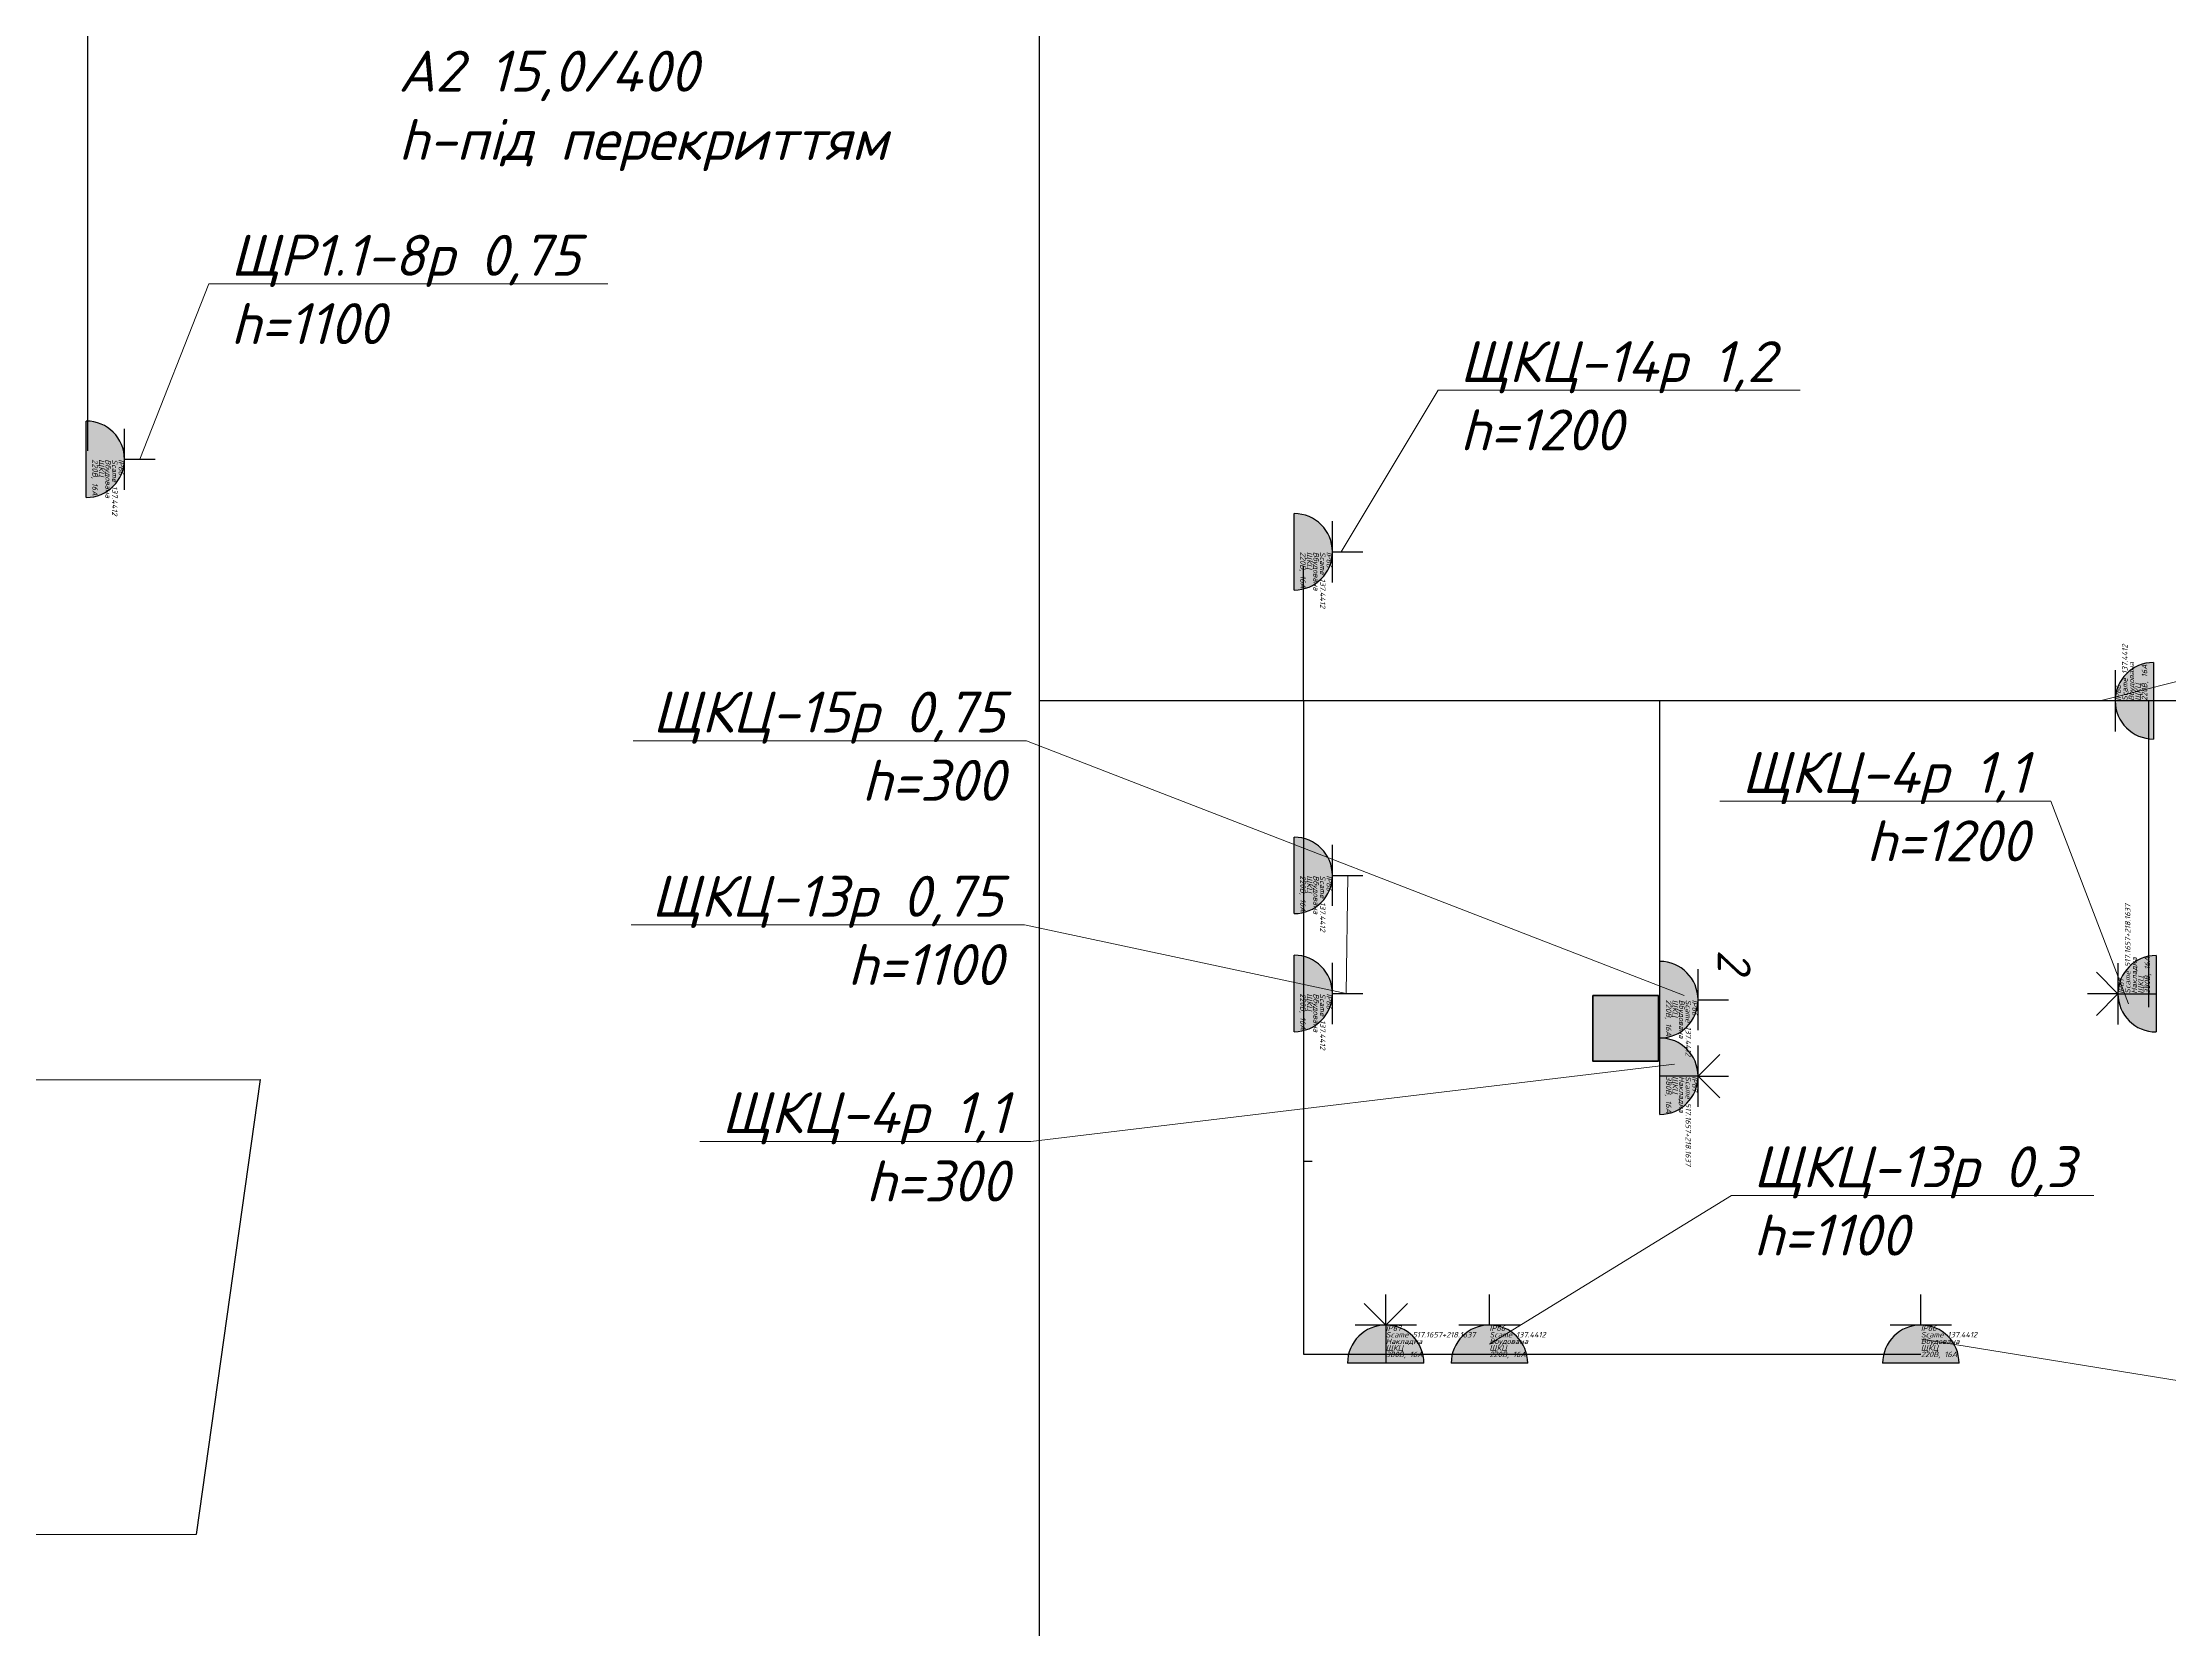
# Model space of a CAD drawing. Header units: millimetres. Extents: x -164867 to 807677, y -316775 to 513985.
# Drawn here: x -34083 to -24346, y 252962 to 260223 of the extents above; entities that cross this region are included whole.
import ezdxf
from ezdxf import colors
from ezdxf.entities.mleader import LeaderData, LeaderLine
from ezdxf.enums import TextEntityAlignment as Align
from ezdxf.math import Vec2, Vec3

# ---------------------------------------------------------------- set-up
doc = ezdxf.new("R2010")
doc.units = ezdxf.units.MM
doc.layers.add('E_Hidden atributes', color=2, linetype='Continuous', plot=False)
for name, color, linetype, lineweight in [('E_В лотку', 5, 'Kabl_in_Lotok', 30), ('E_Обладнання', 84, 'Continuous', 35), ('E_Позначення', 7, 'Continuous', 15), ('E_Розп. мережі', 5, 'Continuous', 30)]:
    doc.layers.add(name, color=color, linetype=linetype, lineweight=lineweight)
doc.layers.add('E_Зміни', color=7, linetype='Continuous')
doc.styles.add('GOST 2.304', font='isocpeui.ttf')
doc.styles.add('orientation to layout', font='isocpeui.ttf')
doc.styles.add('ГОСТ 2.304', font='isocpeui.ttf')
doc.linetypes.add('Kabl_in_Lotok', pattern='A,10,[130,ltypeshp.shx,S=1,R=0,X=0,Y=0],1,[130,ltypeshp.shx,S=1,R=90,X=0,Y=-1],1,[130,ltypeshp.shx,S=1,R=0,X=0,Y=0],10', length=22)

# ---------------------------------------------------------------- blocks, each defined once
blk = doc.blocks.new('_None')
blk = doc.blocks.new('*U507')
h = blk.add_hatch(color=0)
h.dxf.hatch_style = 1
h.paths.add_polyline_path([(175, 100, 1), (-175, 100)])
at = {"color": 0, "linetype": 'Continuous', "lineweight": 30}
for p, q in [((0, 275), (0, 415)), ((0, 275), (0, 415)), ((0, 275), (0, 415)), ((140, 275), (-140, 275)), ((175, 100), (-175, 100))]:
    blk.add_line(p, q, dxfattribs=at)
blk.add_arc((0, 100), 175, 0, 180, dxfattribs=at)
at = {"color": 0, "style": 'orientation to layout'}
blk.add_attdef('AMOUNT', text='', height=150, dxfattribs=at).set_placement((147.2, 422.2), align=Align.MIDDLE_CENTER)
at = {"layer": 'E_Hidden atributes', "style": 'GOST 2.304'}
for tag, p in [('IP', (0, 248.2)), ('INSTALATION', (0, 188.2)), ('VENDOR', (0, 218.2)), ('LOCATION', (0, 158.2)), ('COLOR', (0, 100)), ('VOLTAGE_CURRENT', (0, 128.2))]:
    blk.add_attdef(tag, p, '', height=25, dxfattribs=at)
blk = doc.blocks.new('*U508')
h = blk.add_hatch(color=0)
h.dxf.hatch_style = 1
h.paths.add_polyline_path([(175, 100, 1), (-175, 100)])
at = {"color": 0, "linetype": 'Continuous', "lineweight": 30}
for p, q in [((0, 275), (0, 415)), ((0, 275), (0, 415)), ((0, 275), (0, 415)), ((140, 275), (-140, 275)), ((0, 275), (0, 100)), ((175, 100), (-175, 100))]:
    blk.add_line(p, q, dxfattribs=at)
at = {"color": 0, "lineweight": 30}
for q in [(-99, 374), (99, 374)]:
    blk.add_line((0, 275), q, dxfattribs=at)
at = {"color": 0, "linetype": 'Continuous', "lineweight": 30}
blk.add_arc((0, 100), 175, 0, 180, dxfattribs=at)
at = {"color": 0, "style": 'orientation to layout'}
blk.add_attdef('AMOUNT', text='', height=150, dxfattribs=at).set_placement((147.2, 422.2), align=Align.MIDDLE_CENTER)
at = {"layer": 'E_Hidden atributes', "style": 'GOST 2.304'}
for tag, p in [('IP', (0, 248.2)), ('INSTALATION', (0, 188.2)), ('VENDOR', (0, 218.2)), ('LOCATION', (0, 158.2)), ('COLOR', (0, 100)), ('VOLTAGE_CURRENT', (0, 128.2))]:
    blk.add_attdef(tag, p, '', height=25, dxfattribs=at)
blk = doc.blocks.new('ДКС колона')
at = {"layer": 'E_Обладнання', "ltscale": 30}
h = blk.add_hatch(color=6, dxfattribs=at)
h.dxf.hatch_style = 1
h.paths.add_polyline_path([(150, 150), (-150, 150), (-150, -150), (150, -150)])
at = {"layer": 'E_Обладнання', "color": 6, "ltscale": 30}
blk.add_lwpolyline([(-150, 150), (150, 150), (150, -150), (-150, -150)], close=True, dxfattribs=at)

msp = doc.modelspace()

# ---------------------------------------------------------------- linework, layer by layer
at = {"layer": 'E_В лотку', "ltscale": 100}
for points in [[(-29518.38, 252626.73), (-29518.38, 264926.17), (-24208.26, 264926.17), (-24208.26, 263726.17), (-20249.69, 263726.17), (-20249.69, 266968.35)], [(-28310.4, 257211.21), (-29518.38, 257211.21)]]:
    msp.add_lwpolyline(points, dxfattribs=at)
at = {"layer": 'E_Зміни', "color": 1}
msp.add_lwpolyline([(-39915.39, 255469.15), (-33086.22, 255478.5), (-33379.11, 253396.1), (-40208.28, 253386.75)], close=True, dxfattribs=at)
at = {"layer": 'E_Розп. мережі', "ltscale": 100}
msp.add_lwpolyline([(-33875.55, 258355.46), (-33875.55, 260733.54)], dxfattribs=at)
at = {"layer": 'E_Розп. мережі'}
for points in [[(-27085.4, 248193.07), (-22285.4, 248193.07), (-20210.4, 248193.07), (-20210.4, 253693.07), (-21197.2, 253693.07), (-21197.2, 255869.19), (-20210.4, 255869.19), (-20210.4, 260143.07), (-24240.4, 260143.07), (-24240.4, 257211.21), (-28310.4, 257211.21), (-28310.4, 254221.21), (-25483.96, 254221.21)], [(-28310.4, 257211.21), (-28310.4, 257827.54)], [(-26678.94, 255539.11), (-26678.94, 257211.21)], [(-24440.17, 255809.63), (-24440.17, 257211.21)], [(-28270.28, 255102.48), (-28310.4, 255102.48)]]:
    msp.add_lwpolyline(points, dxfattribs=at)

# ---------------------------------------------------------------- block references
at = {"layer": 'E_Обладнання'}
for name, p, rotation, values in [('*U507', (-33982.62, 258316.39), 270, {'INSTALATION': 'Вбудована', 'IP': 'IP66', 'VENDOR': 'Scame 137.4412', 'LOCATION': 'ЩКЦ', 'VOLTAGE_CURRENT': '220В, 16А'}), ('*U507', (-28452.74, 257892.93), 270, {'INSTALATION': 'Вбудована', 'IP': 'IP66', 'VENDOR': 'Scame 137.4412', 'LOCATION': 'ЩКЦ', 'VOLTAGE_CURRENT': '220В, 16А'}), ('*U507', (-24319.38, 257211.21), 89.99999999999999, {'INSTALATION': 'Вбудована', 'IP': 'IP66', 'VENDOR': 'Scame 137.4412', 'LOCATION': 'ЩКЦ', 'VOLTAGE_CURRENT': '220В, 16А'}), ('*U507', (-28452.74, 256412.15), 270, {'INSTALATION': 'Вбудована', 'IP': 'IP66', 'VENDOR': 'Scame 137.4412', 'LOCATION': 'ЩКЦ', 'VOLTAGE_CURRENT': '220В, 16А'}), ('*U508', (-24306.52, 255870.56), 89.99999999999999, {'INSTALATION': 'Накладна', 'IP': 'IP67', 'VENDOR': 'Scame 517.1657+218.1637', 'LOCATION': 'ЩКЦ', 'VOLTAGE_CURRENT': '380В, 16А'}), ('*U507', (-28452.74, 255871.99), 270, {'INSTALATION': 'Вбудована', 'IP': 'IP66', 'VENDOR': 'Scame 137.4412', 'LOCATION': 'ЩКЦ', 'VOLTAGE_CURRENT': '220В, 16А'}), ('*U508', (-26778.94, 255493.31), 270, {'INSTALATION': 'Накладна', 'IP': 'IP67', 'VENDOR': 'Scame 517.1657+218.1637', 'LOCATION': 'ЩКЦ', 'VOLTAGE_CURRENT': '380В, 16А'})]:
    msp.add_blockref(name, p, dxfattribs=dict(at, rotation=rotation)).add_auto_attribs(values)
ref = msp.add_blockref('*U507', (-26778.94, 255843.31), dxfattribs=dict(at, rotation=270))
ref.add_attrib('AMOUNT', '2', dxfattribs={"layer": '0', "color": 0, "height": 150, "rotation": 270, "style": 'orientation to layout'}).set_placement((-26338.39, 256021.03), align=Align.MIDDLE_CENTER)
ref.add_attrib('INSTALATION', 'Вбудована', (-26590.75, 255843.31), dxfattribs={"layer": 'E_Hidden atributes', "height": 25, "rotation": 270, "style": 'GOST 2.304'})
ref.add_attrib('IP', 'IP66', (-26530.75, 255843.31), dxfattribs={"layer": 'E_Hidden atributes', "height": 25, "rotation": 270, "style": 'GOST 2.304'})
ref.add_attrib('VENDOR', 'Scame 137.4412', (-26560.75, 255843.31), dxfattribs={"layer": 'E_Hidden atributes', "height": 25, "rotation": 270, "style": 'GOST 2.304'})
ref.add_attrib('LOCATION', 'ЩКЦ', (-26620.75, 255843.31), dxfattribs={"layer": 'E_Hidden atributes', "height": 25, "rotation": 270, "style": 'GOST 2.304'})
ref.add_attrib('VOLTAGE_CURRENT', '220В, 16А', (-26650.75, 255843.31), dxfattribs={"layer": 'E_Hidden atributes', "height": 25, "rotation": 270, "style": 'GOST 2.304'})
at = {"layer": 'E_Обладнання', "color": 6}
msp.add_blockref('ДКС колона', (-26835.6, 255712.11), dxfattribs=at)
at = {"layer": 'E_Обладнання'}
for name, p, values in [('*U508', (-27933.5, 254079.53), {'INSTALATION': 'Накладна', 'IP': 'IP67', 'VENDOR': 'Scame 517.1657+218.1637', 'LOCATION': 'ЩКЦ', 'VOLTAGE_CURRENT': '380В, 16А'}), ('*U507', (-27458.85, 254079.62), {'INSTALATION': 'Вбудована', 'IP': 'IP66', 'VENDOR': 'Scame 137.4412', 'LOCATION': 'ЩКЦ', 'VOLTAGE_CURRENT': '220В, 16А'}), ('*U507', (-25483.96, 254079.62), {'INSTALATION': 'Вбудована', 'IP': 'IP66', 'VENDOR': 'Scame 137.4412', 'LOCATION': 'ЩКЦ', 'VOLTAGE_CURRENT': '220В, 16А'})]:
    msp.add_blockref(name, p, dxfattribs=at).add_auto_attribs(values)

# ---------------------------------------------------------------- next in the draw order: leaders
at = {"layer": 'E_Позначення'}
ml = msp.add_multileader_mtext('Standard', dxfattribs=at)
ml.set_content('ЩР1.1-8р 0,75\\Ph=1100', color=256, style='ГОСТ 2.304')
ml.set_leader_properties(color=256, linetype='ByLayer', lineweight=-1)
ml.set_arrow_properties(name='NONE')
ml.build(insert=Vec2(0, 0))
ml.multileader.update_dxf_attribs({"has_dogleg": 0, "text_left_attachment_type": 6, "text_right_attachment_type": 6, "text_top_attachment_type": 10, "dogleg_length": 0, "arrow_head_size": 1})
ctx = ml.context
ctx.base_point, ctx.char_height, ctx.arrow_head_size, ctx.landing_gap_size, ctx.plane_origin = Vec3(-33321.69, 259118.54), 187.5, 1, 100, Vec3(-32429.29, 250048.59)
ctx.left_attachment, ctx.right_attachment = 6, 6
notes = []
notes.append((ctx, [(0, (1, 1, 0), (-33321.69, 259118.54), (1, 0), 0, [(0, [(-33637.62, 258316.39)], 0, [])])]))
ctx.mtext.insert, ctx.mtext.flow_direction = Vec3(-33221.69, 259343.54), 5
ctx.mtext.has_bg_fill, ctx.mtext.bg_color, ctx.mtext.bg_scale_factor, ctx.mtext.bg_transparency, ctx.mtext.use_window_bg_color = 1, -1027028792, 1.5, 0, 1
ml = msp.add_multileader_mtext('Standard', dxfattribs=at)
ml.set_content('ЩКЦ-14р 1,2\\Ph=1200', color=256, style='ГОСТ 2.304')
ml.set_leader_properties(color=256, linetype='ByLayer', lineweight=-1)
ml.set_arrow_properties(name='NONE')
ml.build(insert=Vec2(0, 0))
ml.multileader.update_dxf_attribs({"has_dogleg": 0, "text_left_attachment_type": 6, "text_right_attachment_type": 6, "text_top_attachment_type": 10, "dogleg_length": 0, "arrow_head_size": 1})
ctx = ml.context
ctx.base_point, ctx.char_height, ctx.arrow_head_size, ctx.landing_gap_size, ctx.plane_origin = Vec3(-27693.82, 258632), 187.5, 1, 100, Vec3(-28104.39, 252694.01)
ctx.left_attachment, ctx.right_attachment = 6, 6
notes.append((ctx, [(0, (1, 1, 0), (-27693.82, 258632), (1, 0), 0, [(2, [(-28137.2, 257892.93)], 0, [])])]))
ctx.mtext.insert, ctx.mtext.flow_direction = Vec3(-27593.82, 258857), 5
ctx.mtext.has_bg_fill, ctx.mtext.bg_color, ctx.mtext.bg_scale_factor, ctx.mtext.bg_transparency, ctx.mtext.use_window_bg_color = 1, -1027028792, 1.5, 0, 1
ml = msp.add_multileader_mtext('Standard', dxfattribs=at)
ml.set_content('ЩКЦ-14р 0,02\\Ph=2950', color=256, style='ГОСТ 2.304')
ml.set_leader_properties(color=256, linetype='ByLayer', lineweight=-1)
ml.set_arrow_properties(name='NONE')
ml.build(insert=Vec2(0, 0))
ml.multileader.update_dxf_attribs({"has_dogleg": 0, "text_left_attachment_type": 6, "text_right_attachment_type": 6, "text_top_attachment_type": 10, "dogleg_length": 0, "arrow_head_size": 1})
ctx = ml.context
ctx.base_point, ctx.char_height, ctx.arrow_head_size, ctx.landing_gap_size, ctx.plane_origin = Vec3(-23712.37, 257449.96), 187.5, 1, 100, Vec3(-24495.42, 252557.48)
ctx.left_attachment, ctx.right_attachment = 6, 6
notes.append((ctx, [(0, (1, 1, 0), (-23712.37, 257449.96), (1, 0), 0, [(0, [(-24664.38, 257211.21)], 0, [])])]))
ctx.mtext.insert, ctx.mtext.flow_direction = Vec3(-23612.37, 257674.96), 5
ctx.mtext.has_bg_fill, ctx.mtext.bg_color, ctx.mtext.bg_scale_factor, ctx.mtext.bg_transparency, ctx.mtext.use_window_bg_color = 1, -1027028792, 1.5, 0, 1
ml = msp.add_multileader_mtext('Standard', dxfattribs=at)
ml.set_content('ЩКЦ-13р 0,75\\Ph=1100', color=256, style='ГОСТ 2.304')
ml.set_leader_properties(color=256, linetype='ByLayer', lineweight=-1)
ml.set_arrow_properties(name='NONE')
ml.build(insert=Vec2(0, 0))
ml.multileader.update_dxf_attribs({"has_dogleg": 0, "text_left_attachment_type": 6, "text_right_attachment_type": 6, "text_top_attachment_type": 10, "dogleg_length": 0, "arrow_head_size": 1})
ctx = ml.context
ctx.base_point, ctx.char_height, ctx.arrow_head_size, ctx.landing_gap_size, ctx.plane_origin = Vec3(-31451.26, 256185.48), 187.5, 1, 100, Vec3(-33010.69, 252187.49)
ctx.left_attachment, ctx.right_attachment, ctx.text_align_type = 6, 6, 2
notes.append((ctx, [(1, (1, 1, 0), (-29586.91, 256185.48), (-1, 0), 0, [(2, [(-28107.74, 256412.15), (-28114.18, 255871.99)], 0, [])])]))
ctx.mtext.insert, ctx.mtext.alignment, ctx.mtext.flow_direction = Vec3(-29686.91, 256410.48), 3, 5
ctx.mtext.has_bg_fill, ctx.mtext.bg_color, ctx.mtext.bg_scale_factor, ctx.mtext.bg_transparency, ctx.mtext.use_window_bg_color = 1, -1027028792, 1.5, 0, 1
ml = msp.add_multileader_mtext('Standard', dxfattribs=at)
ml.set_content('ЩКЦ-13р 0,3\\Ph=1100', color=256, style='ГОСТ 2.304')
ml.set_leader_properties(color=256, linetype='ByLayer', lineweight=-1)
ml.set_arrow_properties(name='NONE')
ml.build(insert=Vec2(0, 0))
ml.multileader.update_dxf_attribs({"has_dogleg": 0, "text_left_attachment_type": 6, "text_right_attachment_type": 6, "text_top_attachment_type": 10, "dogleg_length": 0, "arrow_head_size": 1})
ctx = ml.context
ctx.base_point, ctx.char_height, ctx.arrow_head_size, ctx.landing_gap_size, ctx.plane_origin = Vec3(-26350.56, 254947.56), 187.5, 1, 100, Vec3(-33911.2, 253017.75)
ctx.left_attachment, ctx.right_attachment = 6, 6
notes.append((ctx, [(0, (1, 1, 0), (-26350.56, 254947.56), (1, 0), 0, [(1, [(-27458.85, 254267.8)], 0, [])])]))
ctx.mtext.insert, ctx.mtext.flow_direction = Vec3(-26250.56, 255172.56), 5
ctx.mtext.has_bg_fill, ctx.mtext.bg_color, ctx.mtext.bg_scale_factor, ctx.mtext.bg_transparency, ctx.mtext.use_window_bg_color = 1, -1027028792, 1.5, 0, 1
for ctx, leaders in notes:
    for number, flags, end, landing, length, lines in leaders:
        leader = LeaderData()
        leader.index, (leader.has_last_leader_line, leader.has_dogleg_vector, leader.attachment_direction) = number, flags
        leader.last_leader_point, leader.dogleg_vector, leader.dogleg_length = Vec3(end), Vec3(landing), length
        for number, points, colour, breaks in lines:
            line = LeaderLine()
            line.index, line.vertices, line.color, line.breaks = number, Vec3.list(points), colors.encode_raw_color(colour), breaks
            leader.lines.append(line)
        ctx.leaders.append(leader)

# ---------------------------------------------------------------- next in the draw order: leaders
ml = msp.add_multileader_mtext('Standard', dxfattribs=at)
ml.set_content('ВРП4-А2-152\\PА2 15,0/400\\Ph-під перекриттям', color=256, style='ГОСТ 2.304')
ml.set_leader_properties(color=256, linetype='ByLayer', lineweight=-1)
ml.set_arrow_properties(name='NONE')
ml.build(insert=Vec2(0, 0))
ml.multileader.update_dxf_attribs({"has_dogleg": 0, "text_left_attachment_type": 6, "text_right_attachment_type": 6, "dogleg_length": 0, "arrow_head_size": 1})
ctx = ml.context
ctx.base_point, ctx.char_height, ctx.arrow_head_size, ctx.landing_gap_size, ctx.plane_origin = Vec3(-32553.59, 260255.01), 187.5, 1, 100, Vec3(-12839.84, 259242.84)
ctx.left_attachment, ctx.right_attachment = 6, 6
notes = []
notes.append((ctx, [(0, (1, 1, 0), (-32553.59, 260255.01), (1, 0), 0, [(0, [(-33820.94, 260697.65)], 0, [])])]))
ctx.mtext.insert, ctx.mtext.flow_direction = Vec3(-32453.59, 260498.76), 5
ctx.mtext.has_bg_fill, ctx.mtext.bg_color, ctx.mtext.bg_scale_factor, ctx.mtext.bg_transparency, ctx.mtext.use_window_bg_color = 1, -1027028792, 1.5, 0, 1
ml = msp.add_multileader_mtext('Standard', dxfattribs=at)
ml.set_content('ЩКЦ-15р 0,75\\Ph=300', color=256, style='ГОСТ 2.304')
ml.set_leader_properties(color=256, linetype='ByLayer', lineweight=-1)
ml.set_arrow_properties(name='NONE')
ml.build(insert=Vec2(0, 0))
ml.multileader.update_dxf_attribs({"has_dogleg": 0, "text_left_attachment_type": 6, "text_right_attachment_type": 6, "text_top_attachment_type": 10, "dogleg_length": 0, "arrow_head_size": 1})
ctx = ml.context
ctx.base_point, ctx.char_height, ctx.arrow_head_size, ctx.landing_gap_size, ctx.plane_origin = Vec3(-31440.82, 257028.54), 187.5, 1, 100, Vec3(-24323.63, 251640.65)
ctx.left_attachment, ctx.right_attachment, ctx.text_align_type = 6, 6, 2
notes.append((ctx, [(1, (1, 1, 0), (-29577.61, 257028.54), (-1, 0), 0, [(0, [(-26567.94, 255862.27)], 0, [])])]))
ctx.mtext.insert, ctx.mtext.alignment, ctx.mtext.flow_direction = Vec3(-29677.61, 257253.54), 3, 5
ctx.mtext.has_bg_fill, ctx.mtext.bg_color, ctx.mtext.bg_scale_factor, ctx.mtext.bg_transparency, ctx.mtext.use_window_bg_color = 1, -1027028792, 1.5, 0, 1
ml = msp.add_multileader_mtext('Standard', dxfattribs=at)
ml.set_content('ЩКЦ-4р 1,1\\Ph=1200', color=256, style='ГОСТ 2.304')
ml.set_leader_properties(color=256, linetype='ByLayer', lineweight=-1)
ml.set_arrow_properties(name='NONE')
ml.build(insert=Vec2(0, 0))
ml.multileader.update_dxf_attribs({"has_dogleg": 0, "text_left_attachment_type": 6, "text_right_attachment_type": 6, "text_top_attachment_type": 10, "dogleg_length": 0, "arrow_head_size": 1})
ctx = ml.context
ctx.base_point, ctx.char_height, ctx.arrow_head_size, ctx.landing_gap_size, ctx.plane_origin = Vec3(-26452.58, 256751.76), 187.5, 1, 100, Vec3(-20583.82, 250300.4)
ctx.left_attachment, ctx.right_attachment, ctx.text_align_type = 6, 6, 2
notes.append((ctx, [(1, (1, 1, 0), (-24889.23, 256751.76), (-1, 0), 0, [(1, [(-24532.75, 255824.43)], 0, [])])]))
ctx.mtext.insert, ctx.mtext.alignment, ctx.mtext.flow_direction = Vec3(-24989.23, 256976.76), 3, 5
ctx.mtext.has_bg_fill, ctx.mtext.bg_color, ctx.mtext.bg_scale_factor, ctx.mtext.bg_transparency, ctx.mtext.use_window_bg_color = 1, -1027028792, 1.5, 0, 1
ml = msp.add_multileader_mtext('Standard', dxfattribs=at)
ml.set_content('ЩКЦ-4р 1,1\\Ph=300', color=256, style='ГОСТ 2.304')
ml.set_leader_properties(color=256, linetype='ByLayer', lineweight=-1)
ml.set_arrow_properties(name='NONE')
ml.build(insert=Vec2(0, 0))
ml.multileader.update_dxf_attribs({"has_dogleg": 0, "text_left_attachment_type": 6, "text_right_attachment_type": 6, "text_top_attachment_type": 10, "dogleg_length": 0, "arrow_head_size": 1})
ctx = ml.context
ctx.base_point, ctx.char_height, ctx.arrow_head_size, ctx.landing_gap_size, ctx.plane_origin = Vec3(-31122.35, 255195.15), 187.5, 1, 100, Vec3(-28104.38, 253548.44)
ctx.left_attachment, ctx.right_attachment, ctx.text_align_type = 6, 6, 2
notes.append((ctx, [(1, (1, 1, 0), (-29558.99, 255195.15), (-1, 0), 0, [(1, [(-26611.52, 255547.88)], 0, [])])]))
ctx.mtext.insert, ctx.mtext.alignment, ctx.mtext.flow_direction = Vec3(-29658.99, 255420.15), 3, 5
ctx.mtext.has_bg_fill, ctx.mtext.bg_color, ctx.mtext.bg_scale_factor, ctx.mtext.bg_transparency, ctx.mtext.use_window_bg_color = 1, -1027028792, 1.5, 0, 1
ml = msp.add_multileader_mtext('Standard', dxfattribs=at)
ml.set_content('ЩКЦ-14р 0,75\\Ph=1100', color=256, style='ГОСТ 2.304')
ml.set_leader_properties(color=256, linetype='ByLayer', lineweight=-1)
ml.set_arrow_properties(name='NONE')
ml.build(insert=Vec2(0, 0))
ml.multileader.update_dxf_attribs({"has_dogleg": 0, "text_left_attachment_type": 6, "text_right_attachment_type": 6, "text_top_attachment_type": 10, "dogleg_length": 0, "arrow_head_size": 1})
ctx = ml.context
ctx.base_point, ctx.char_height, ctx.arrow_head_size, ctx.landing_gap_size, ctx.plane_origin = Vec3(-23744.14, 254009.54), 187.5, 1, 100, Vec3(-27682.67, 249263.39)
ctx.left_attachment, ctx.right_attachment = 6, 6
notes.append((ctx, [(0, (1, 1, 0), (-23744.14, 254009.54), (1, 0), 0, [(0, [(-25478.8, 254290.6)], 0, [])])]))
ctx.mtext.insert, ctx.mtext.flow_direction = Vec3(-23644.14, 254234.54), 5
ctx.mtext.has_bg_fill, ctx.mtext.bg_color, ctx.mtext.bg_scale_factor, ctx.mtext.bg_transparency, ctx.mtext.use_window_bg_color = 1, -1027028792, 1.5, 0, 1
for ctx, leaders in notes:
    for number, flags, end, landing, length, lines in leaders:
        leader = LeaderData()
        leader.index, (leader.has_last_leader_line, leader.has_dogleg_vector, leader.attachment_direction) = number, flags
        leader.last_leader_point, leader.dogleg_vector, leader.dogleg_length = Vec3(end), Vec3(landing), length
        for number, points, colour, breaks in lines:
            line = LeaderLine()
            line.index, line.vertices, line.color, line.breaks = number, Vec3.list(points), colors.encode_raw_color(colour), breaks
            leader.lines.append(line)
        ctx.leaders.append(leader)

doc.saveas('drawing.dxf')
